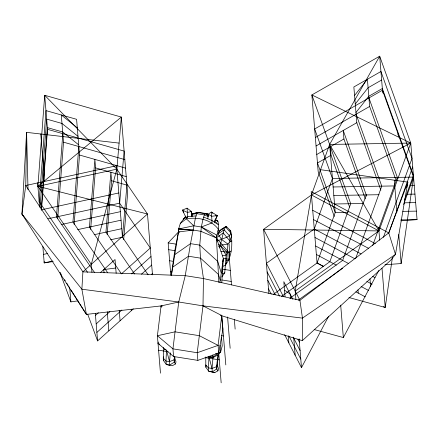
<?xml version="1.0" encoding="UTF-8"?>
<svg xmlns="http://www.w3.org/2000/svg" width="439" height="439" viewBox="0 0 439 439"><rect width="100%" height="100%" fill="white"/><g stroke="black" fill="none" stroke-linecap="round" stroke-linejoin="round"><path stroke-width="0.66" d="M170.337 352.852L169.536 361.621L169.816 365.023L174.278 362.104L174.903 357.434L174.091 359.821L174.278 362.104L175.457 363.991L172.373 365.72L166.271 364.458L163.352 360.37L163.303 347.463M205.748 356.956L205.836 367.207L208.755 371.295L214.852 372.557L217.936 370.829L216.756 368.941L218.6 353.51M220.416 315.356L302.295 340.653L302.455 318.116L299.914 300.292L263.603 229.306L311.465 194.96L410.756 143.065L379.686 56.187L311.866 94.939L318.16 171.506L334.304 216.504M158.265 342.063L158.029 343.391L173.575 356.517L197.852 360.375L197.221 352.72L202.999 305.868L203.455 278.551L200.486 258.143L199.761 245.121L201.314 226.996L202.988 219.319L204.349 214.874L205.392 213.656L207.181 213.612L208.251 214.375M221.492 337.147L222.216 345.954L220.663 351.919L217.942 354.899L213.008 357.67L208.959 357.022L208.476 367.893L208.755 371.295L214.852 372.557M217.942 354.899L216.57 366.664L216.756 368.941L212.295 371.86L212.015 368.458L213.008 357.67L212.882 354.986M320.547 169.695L407.847 182.119L395.468 254.379L302.455 318.116L202.999 305.868L178.728 302.01L161.08 305.917L86.401 314.395L21.95 214.056L26.592 132.364L119.095 143.103M221.755 282.765L223.336 258.379L216.416 237.965C217.53 232.412 219.632 226.985 217.909 221.256L215.225 219.341M225.959 264.245L228.933 259.839L229.46 252.255L229.136 243.722M91.949 272.334L91.29 264.344L37.908 186.334L44.701 95.285L121.329 117.065L127.623 193.632L123.672 239.617M40.064 207.438L46.66 119.106L61.976 123.463L77.994 136.32M41.222 209.831L47.357 127.617L62.678 131.969L78.696 144.832M41.464 210.171L47.5 129.318L124.127 151.093L119.655 203.169L150.286 248.03L121.68 273.656M62.815 133.67L56.477 216.932L94.561 272.564M57.696 218.611L63.518 142.176L61.279 114.952L77.297 127.815M78.833 146.533L72.951 222.002L107.637 272.663M74.125 224.389L79.536 155.038L76.595 119.309L45.958 110.601L39.164 201.649L87.52 272.306M222.348 272.026L222.738 266.978M221.728 277.036L224.752 272.855L226.107 255.158L227.309 252.623L227.907 244.051L230.184 241.368L229.41 235.776L230.782 232.879L230.689 230.919L226.239 226.365L221.207 229.41L219.401 231.068L218.029 233.965L221.541 239.464L227.907 244.051L220.197 245.291L219.045 245.994M228.077 260.711C232.769 251.997 232.226 240.588 230.689 230.919L229.635 230.069M90.643 229.421L95.565 167.901L94.868 159.395L89.452 227.067L121.488 273.898M207.856 218.814L208.234 214.172L211.34 212.026L217.332 215.62L214.331 222.063L217.332 215.62L215.626 215.346M107.154 234.519L111.594 180.764L110.897 172.258L105.953 232.132L134.57 274.002M91.29 264.344L116.856 169.141L121.329 117.065L37.908 186.334L147.488 214.002L152.492 274.858M173.575 356.517L172.944 348.857L178.728 302.01L185.247 275.659L190.515 243.65L195.404 218.112L196.765 213.667L197.808 212.449L207.181 213.612L207.768 214.616M174.47 356.556L174.091 359.821L169.536 361.621L165.991 361.056L163.165 358.087L163.582 356.863M162.43 306.137L161.08 305.917L157.403 335.736L160.476 373.166M202.999 305.868L221.766 315.57L218.09 345.383L221.168 382.813M23.975 216.674L21.95 214.056L25.764 185.516L26.592 132.364L28.014 189.577M171.298 275.374L174.788 250.658L178.486 231.935L178.613 228.993L180.314 223.435L185.724 216.136M219.95 282.365L223.336 258.379L229.405 259.345M392.406 257.501L385.228 307.487L348.934 297.516M384.965 264.722L401.136 263.559L413.554 177.098L382.484 90.215L314.664 128.973L332.422 178.464L314.264 228.988L266.402 263.334L283.49 296.748M171.369 275.544L178.486 231.935L193.308 230.096L200.897 231.304L216.416 237.965L228.845 252.535L231.501 284.867M222.792 261.704L223.336 258.379M295.908 299.722L295.195 291.068L311.465 194.96L329.623 144.436L379.686 56.187L382.643 92.179M197.852 360.375L218.715 353.038L222.886 329.179L221.569 315.131M163.352 360.37L163.56 359.19M205.836 367.207L206.143 365.44M406.69 187.442L407.847 182.119L388.756 232.906L299.914 300.292L203.455 278.551L185.247 275.659L82.9 271.856L25.764 185.516L116.576 165.733L122.454 237.197L148.108 274.77M219.615 247.799L224.115 229.74L225.487 226.842L226.239 226.365L226.705 226.914M175.457 363.991L176.012 361.862L174.898 358.575M217.936 370.829L218.49 368.7L217.376 365.413M217.387 364.271L216.57 366.664L212.015 368.458L208.476 367.893L205.65 364.924M218.589 233.334L219.401 231.068L225.487 226.842L230.782 232.879L231.457 236.583L229.8 240.66M273.096 294.569L317.057 262.994L335.22 212.498L329.623 144.436L311.866 94.939L410.756 143.065L417.05 219.632L400.878 220.795M365.341 198.927L343.918 138.976L343.216 130.465L366.252 194.932L342.656 260.393L289.883 298.273M355.683 258.439L381.765 186.152L356.095 114.2M372.667 245.549L397.311 177.372L368.941 97.952M268.877 293.439L263.603 229.306L378.934 230.919L410.756 143.065L329.623 144.436L378.934 230.919L295.195 291.068M383.423 237.323L412.012 158.38L380.942 71.497L353.856 86.977L356.797 122.706L380.86 190.164M388.729 233.098L412.715 166.886M404.648 199.586L413.412 175.397L382.342 88.513L368.798 96.251L355.958 112.499M403.639 204.47L413.554 177.098L332.422 178.464M217.881 231.358L218.562 229.52C211.417 219.429 197.896 216.948 186.323 218.787L180.314 223.435M225.739 264.24L226.529 262.577M284.642 334.694L301.489 367.635L328.668 316.201M314.192 329.546L343.358 337.564L378.852 270.397M196.085 215.889L187.766 216.674L186.01 217.557L182.437 210.072L187.063 208.168L187.766 216.674L186.323 218.787L193.725 225.789L201.314 226.996L216.861 235.079L216.915 240.287M354.558 95.482L367.399 79.239L369.638 106.463L396.165 180.714M355.255 103.994L368.101 87.745L381.645 80.008M170.815 275.215L168.159 242.888L178.486 231.935L179.809 232.149M302.295 340.653L390.968 259.992L395.468 254.379L388.756 232.906L311.185 191.558L317.062 263.021L323.516 266.462M100.372 272.652L115.034 259.515L116.165 273.256M131.574 273.925L150.989 256.535M95.488 315.389L98.418 312.76M141.468 274.194L151.685 265.046M96.185 323.894L109.871 311.635M151.362 274.468L152.382 273.552M96.887 332.405L121.927 309.972M87.679 314.154L97.584 340.911L133.352 308.869M218.649 246.537L220.197 245.291L227.309 252.623L226.529 262.747L225.333 265.282L222.787 266.347M186.021 217.014L183.206 219.182L187.766 216.674M231.062 251.026L229.46 252.255L226.93 251.854M281.492 296.424L329.859 261.704L350.734 203.712L330.342 146.736L331.039 155.241L349.603 207.098M298.268 300.128L342.683 268.245M217.552 237.148L223.16 232.868L230.184 241.368M174.793 254.587L190.515 243.65L199.761 245.121L217.722 261.408L221.261 273.074M218.029 233.965L224.115 229.74L229.41 235.776L226.661 237.274L217.146 241.038M172.736 267.164L188.457 256.233L200.486 258.143L218.441 274.435L220.235 280.334M315.361 137.478L369.638 106.463M316.064 145.984L356.797 122.706M316.76 154.495L343.918 138.976M331.039 155.241L317.463 163.001L335.22 212.498L348.056 212.278M229.641 242.108L231.841 240.901M222.205 273.92L224.752 272.855M226.497 260.645L228.933 259.839M192.721 214.002L197.808 212.449L205.392 213.656L208.234 215.384M198.274 212.761L199.597 212.405M221.207 229.41L222.496 229.087M191.848 213.914L197.808 212.449M215.445 353.763L218.715 353.038M37.908 186.334L116.856 169.141L147.488 214.002L82.9 271.856L81.879 289.219L86.401 314.395L71.102 290.086M41.2 209.864L118.815 192.962M47.933 218.792L119.655 203.169M61.12 224.576L120.352 211.675M77.599 229.646L121.054 220.186M192.03 216.273L191.541 211.521L187.415 212.421L182.437 210.072L183.76 212.246M94.1 234.717L121.751 228.692M43.499 254.395L47.445 253.533M110.601 239.782L122.454 237.197L126.926 185.121L111.594 180.764M52.746 261.04L44.202 262.901L42.857 246.542M193.725 225.789L178.613 228.993L178.651 232.253M222.304 255.811L226.107 255.158L220.197 245.291L218.529 244.287M53.223 261.529L44.202 262.901L44.202 261.545M60.044 272.603L70.893 301.906L77.983 300.825M115.731 268.02L103.791 269.584L104.059 272.86M217.332 215.62L211.691 216.284L208.234 214.172M333.124 186.976L394.628 185.933M410.191 185.675L414.251 185.604M333.821 195.481L379.087 194.718M407.507 194.236L414.954 194.109M334.523 203.987L363.574 203.498M404.143 202.813L415.651 202.62M402.815 211.357L416.353 211.126M400.807 219.906L417.05 219.632M193.308 230.096L178.613 228.993L192.567 230.184M178.728 302.01L81.879 289.219L21.95 214.056M190.405 211.34L191.541 211.521L191.925 216.284L192.013 214.232L196.765 213.667L204.349 214.874L208.536 216.696M168.159 242.888L176.072 244.144M220.927 251.278L228.845 252.535M168.719 249.692L174.788 250.658M169.624 260.755L173.652 261.392M222.26 269.123L230.316 270.402M170.535 271.812L171.874 272.026M221.854 279.972L231.221 281.465M221.421 335.665L223.446 335.989M165.838 349.334L164.493 349.12L165.98 349.921M208.997 356.281L213.041 356.923L220.663 351.919L220.104 345.114M208.959 357.022L213.008 357.67M158.589 350.196L168.033 351.699M205.117 357.593L219.275 359.848M169.844 365.319L166.271 364.458L165.991 361.056L166.502 350.108L169.536 361.621M63.518 142.176L124.83 159.598M79.536 155.038L125.527 168.11M95.565 167.901L126.229 176.615M203.669 217.096L212.037 220.537L218.419 224.784L214.825 221.108M216.114 220.329L217.909 221.256L215.061 219.527M158.029 343.391L159.736 344.269M313.495 219.632L368.749 248.419M311.465 194.96L378.934 230.919M312.727 210.276L375.372 243.667M314.264 228.988L361.056 253.929M314.966 237.499L354.849 258.758M315.663 246.005L348.528 263.521M372.579 276.345L374.928 277.596M316.365 254.51L336.312 265.151M366.828 281.415L372.107 284.225M361.072 286.48L368.705 290.547M355.903 291.858L365.292 296.863M383.472 306.554L385.228 307.487L382.001 268.224M317.057 262.994L323.521 266.451M284.516 290.179L290.135 294.026L290.514 298.608M205.392 213.656L208.13 215.544M187.063 208.168L191.541 211.521M212.734 213.239L211.34 212.026L212.114 222.886L201.314 226.996L216.416 237.965L216.537 239.206M116.856 169.141L44.701 95.285L47.604 130.624M60.17 272.723L61.262 274.457M64.544 279.67L65.274 280.828M66.728 283.144L68.188 285.454M68.912 286.612L69.642 287.77M292.84 299.321L283.819 281.673L285.054 296.726M267.104 271.845L279.528 296.144M267.801 280.351L275.198 294.81M297.889 339.171L299.393 342.113M268.498 288.857L271.209 294.152M293.17 337.092L300.089 350.618M289.356 336.773L300.792 359.124M226.239 226.365L226.743 227.424M208.98 356.945L212.015 368.458M398.601 136.299L398.019 133.654L398.129 135.003M382.484 90.215L383.214 93.523M397.311 177.372L397.416 178.678M394.282 180.188L396.911 212.125M398.749 234.53L401.136 263.559M378.654 227.517L379.697 240.243M366.252 194.932L366.356 196.244M369.973 278.71L370.62 286.563M357.983 289.839L358.251 293.109M340.691 305.154L343.358 337.564M299.124 338.837L301.489 367.635M293.773 338.266L295.173 355.283M288.258 335.731L288.851 342.93M234.355 319.576L235.139 329.107M227.578 316.98L230.151 348.286M216.52 239.244L216.416 237.965L218.885 282.436M221.766 315.57L225.822 364.913M161.08 305.917L161.19 307.284M131.201 309.391L131.31 310.702M119.21 310.296L120.072 320.766M107.27 311.86L108.828 330.841M95.323 313.424L97.584 340.911M69.785 288.401L70.893 301.906M40.745 134.005L44.103 174.843L44.109 180.939M37.628 182.931L39.598 206.884M231.364 234.624L231.457 236.583M229.482 257.144L229.531 258.45M47.5 129.318L47.5 133.379M218.09 345.383L197.221 352.72L172.944 348.857L157.403 335.736L175.046 331.824L199.322 335.681L218.09 345.383"/></g></svg>
